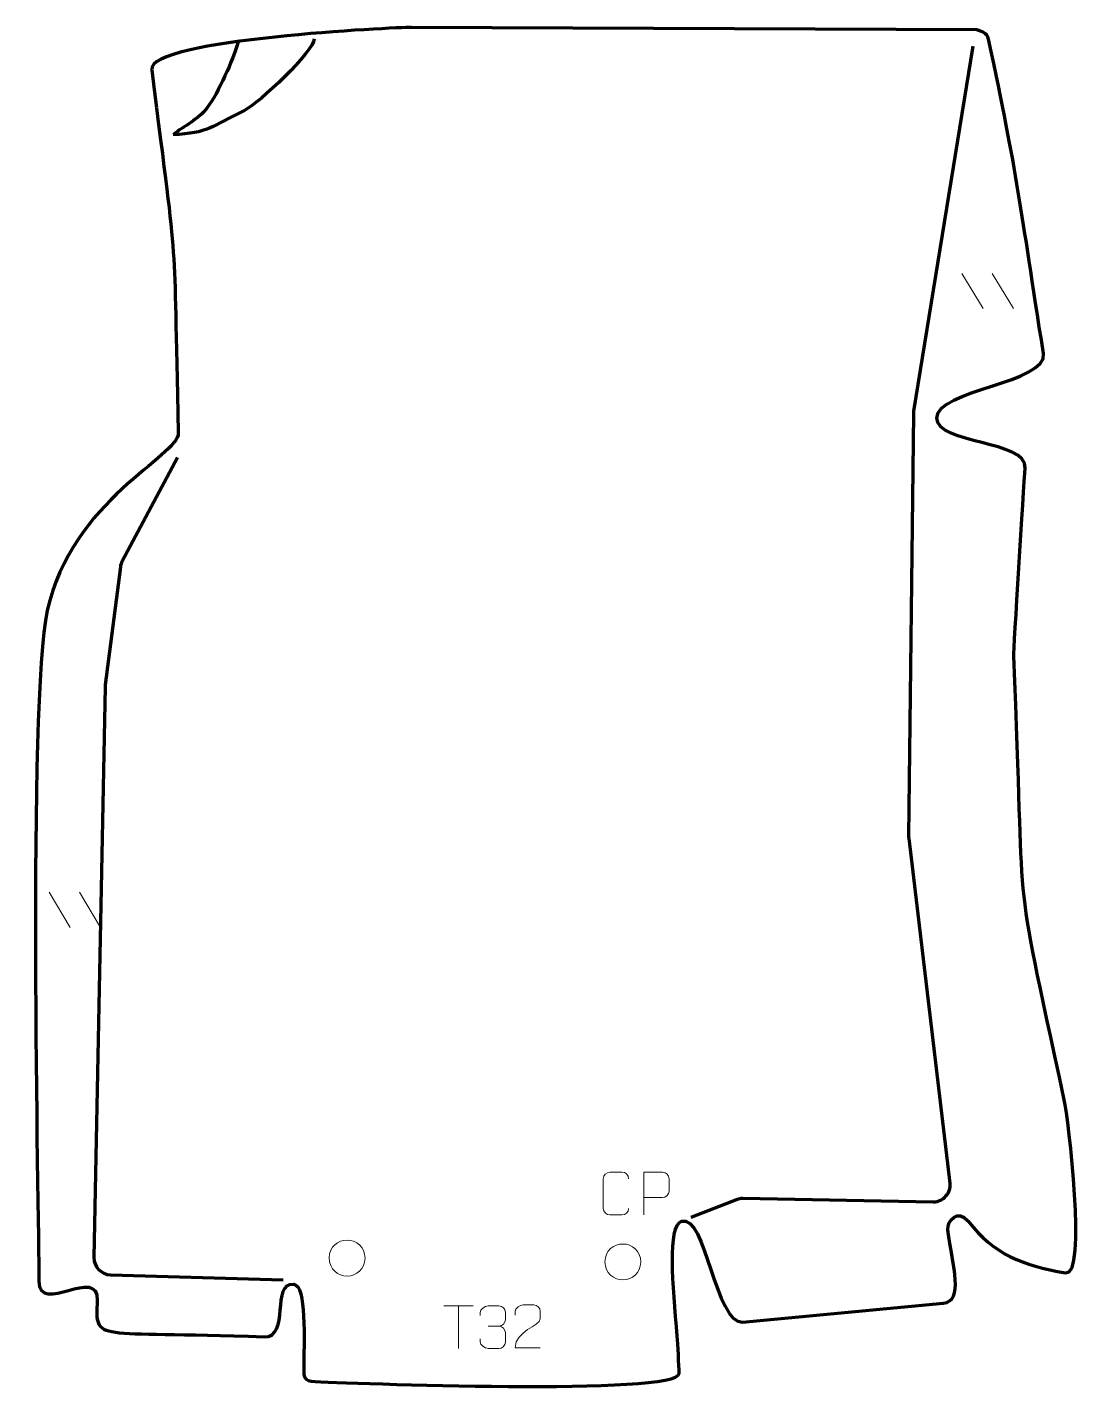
# Model space of a CAD drawing. Header units: millimetres. Extents: x 1196 to 1815, y -478 to 322.
import ezdxf

# ---------------------------------------------------------------- set-up
doc = ezdxf.new("R2010")
doc.units = ezdxf.units.MM
doc.header["$MEASUREMENT"] = 0
for name, color, linetype in [('layer 1', 7, 'Continuous'), ('layer 2', 7, 'Continuous'), ('layer 3', 7, 'Continuous')]:
    doc.layers.add(name, color=color, linetype=linetype)

msp = doc.modelspace()

# ---------------------------------------------------------------- linework, layer by layer
at = {"layer": 'layer 1', "color": 250, "lineweight": 9}
for points in [[(1741.9627, 177.9916), (1741.9627, 177.9916), (1754.327, 157.4473), (1754.327, 157.4473)], [(1759.6926, 177.9916), (1759.6926, 177.9916), (1772.0569, 157.4473), (1772.0569, 157.4473)], [(1208.3947, -183.6473), (1208.3947, -183.6473), (1220.759, -204.1916), (1220.759, -204.1916)], [(1226.1246, -183.6473), (1226.1246, -183.6473), (1238.4889, -204.1916), (1238.4889, -204.1916)], [(1439.2658, -425.4397), (1439.2658, -425.4397), (1456.253, -425.4397), (1456.253, -425.4397)], [(1447.7596, -450.3697), (1447.7596, -450.3697), (1447.7596, -425.4162), (1447.7596, -425.4162)], [(1465.1045, -437.3457), (1465.1045, -437.3457), (1471.3009, -437.3457), (1471.3009, -437.3457)]]:
    msp.add_open_spline(points, degree=3, dxfattribs=at)
for points, knots in [([(1547.203, -368.4302), (1547.0632, -370.7536), (1545.386, -372.2332), (1543.2383, -372.244), (1543.2383, -372.244), (1540.9064, -372.2436), (1538.5745, -372.2436), (1536.243, -372.244), (1536.243, -372.244), (1534.318, -372.3494), (1532.3459, -370.4649), (1532.3571, -368.4476), (1532.3571, -368.4476), (1532.3575, -362.6775), (1532.3575, -356.9078), (1532.3571, -351.1385), (1532.3571, -351.1385), (1532.3613, -349.0004), (1534.108, -347.2812), (1536.2604, -347.2947), (1536.2604, -347.2947), (1538.5861, -347.2947), (1540.9122, -347.2947), (1543.2383, -347.2947), (1543.2383, -347.2947), (1545.1849, -347.2592), (1547.1763, -348.7507), (1547.203, -351.1883)], [0, 0, 0, 0, 0.125, 0.125, 0.125, 0.125, 0.25, 0.25, 0.25, 0.25, 0.375, 0.375, 0.375, 0.375, 0.5, 0.5, 0.5, 0.5, 0.625, 0.625, 0.625, 0.625, 0.75, 0.75, 0.75, 0.75, 1, 1, 1, 1]), ([(1556.154, -372.2484), (1556.154, -372.2484), (1556.154, -347.2948), (1556.154, -347.2948), (1556.154, -347.2948), (1559.749, -347.2948), (1563.3443, -347.2948), (1566.9397, -347.2948), (1566.9397, -347.2948), (1569.2649, -347.3327), (1570.8223, -348.8228), (1570.8181, -351.1889), (1570.8181, -351.1889), (1570.8177, -353.2246), (1570.8177, -356.2839), (1570.8181, -358.3199), (1570.8181, -358.3199), (1570.8116, -360.1953), (1568.9994, -362.1372), (1566.9898, -362.1563), (1566.9898, -362.1563), (1566.9898, -362.1563), (1556.154, -362.1563), (1556.154, -362.1563)], [0, 0, 0, 0, 0.14285714, 0.14285714, 0.14285714, 0.14285714, 0.28571429, 0.28571429, 0.28571429, 0.28571429, 0.42857143, 0.42857143, 0.42857143, 0.42857143, 0.57142857, 0.57142857, 0.57142857, 0.57142857, 0.71428571, 0.71428571, 0.71428571, 0.71428571, 1, 1, 1, 1]), ([(1372.1598, -397.3589), (1372.2305, -390.7185), (1377.5045, -386.8725), (1382.6598, -386.9695), (1382.6598, -386.9695), (1387.8151, -386.8725), (1393.0891, -390.9359), (1393.1598, -397.5763), (1393.1598, -397.5763), (1392.7896, -403.9056), (1388.3477, -407.9363), (1382.6598, -407.9657), (1382.6598, -407.9657), (1377.5045, -408.0627), (1372.2305, -403.9993), (1372.1598, -397.3589)], [0, 0, 0, 0, 0.2, 0.2, 0.2, 0.2, 0.4, 0.4, 0.4, 0.4, 0.6, 0.6, 0.6, 0.6, 1, 1, 1, 1]), ([(1533.3176, -399.631), (1533.3883, -392.9906), (1538.6623, -389.1446), (1543.8176, -389.2416), (1543.8176, -389.2416), (1548.9729, -389.1446), (1554.2469, -393.208), (1554.3176, -399.8484), (1554.3176, -399.8484), (1553.9474, -406.1777), (1549.5055, -410.2084), (1543.8176, -410.2378), (1543.8176, -410.2378), (1538.6623, -410.3348), (1533.3883, -406.2714), (1533.3176, -399.631)], [0, 0, 0, 0, 0.2, 0.2, 0.2, 0.2, 0.4, 0.4, 0.4, 0.4, 0.6, 0.6, 0.6, 0.6, 1, 1, 1, 1]), ([(1460.3948, -431.1005), (1460.3948, -431.1005), (1460.3948, -429.2433), (1460.3948, -429.2433), (1460.3948, -429.2433), (1460.3805, -427.5014), (1463.045, -425.3833), (1465.1041, -425.406), (1465.1041, -425.406), (1467.1682, -425.406), (1469.2322, -425.406), (1471.2959, -425.406), (1471.2959, -425.406), (1473.4904, -425.3972), (1475.0887, -427.244), (1475.1331, -429.1561), (1475.1331, -429.1561), (1475.1327, -430.5912), (1475.1327, -432.0263), (1475.1331, -433.4618), (1475.1331, -433.4618), (1475.0845, -435.1153), (1473.4819, -437.3453), (1471.2836, -437.3353), (1471.2836, -437.3353), (1473.4873, -437.3465), (1475.0953, -439.1497), (1475.1493, -441.2092), (1475.1493, -441.2092), (1475.1489, -442.9939), (1475.1489, -444.7786), (1475.1493, -446.5637), (1475.1493, -446.5637), (1475.1594, -448.6251), (1473.1045, -450.3882), (1471.2836, -450.3801), (1471.2836, -450.3801), (1469.2183, -450.3798), (1467.1531, -450.3798), (1465.0875, -450.3801), (1465.0875, -450.3801), (1462.9189, -450.3686), (1460.3879, -447.9684), (1460.3693, -446.5066), (1460.3693, -446.5066), (1460.3693, -446.5066), (1460.3693, -444.598), (1460.3693, -444.598)], [0, 0, 0, 0, 0.07692308, 0.07692308, 0.07692308, 0.07692308, 0.15384615, 0.15384615, 0.15384615, 0.15384615, 0.23076923, 0.23076923, 0.23076923, 0.23076923, 0.30769231, 0.30769231, 0.30769231, 0.30769231, 0.38461538, 0.38461538, 0.38461538, 0.38461538, 0.46153846, 0.46153846, 0.46153846, 0.46153846, 0.53846154, 0.53846154, 0.53846154, 0.53846154, 0.61538462, 0.61538462, 0.61538462, 0.61538462, 0.69230769, 0.69230769, 0.69230769, 0.69230769, 0.76923077, 0.76923077, 0.76923077, 0.76923077, 0.84615385, 0.84615385, 0.84615385, 0.84615385, 1, 1, 1, 1]), ([(1495.5741, -449.8328), (1490.6597, -449.8325), (1485.7453, -449.8325), (1480.8312, -449.8328), (1480.8312, -449.8328), (1480.8312, -439.9005), (1495.4822, -437.2593), (1495.5741, -432.949), (1495.5741, -432.949), (1495.5738, -431.5249), (1495.5738, -430.1012), (1495.5741, -428.6779), (1495.5741, -428.6779), (1495.5572, -426.6008), (1493.4344, -424.876), (1491.7634, -424.8587), (1491.7634, -424.8587), (1489.6902, -424.8591), (1487.6173, -424.8591), (1485.5449, -424.8587), (1485.5449, -424.8587), (1483.7228, -424.8422), (1480.8981, -426.6343), (1480.8312, -428.7279), (1480.8312, -428.7279), (1480.8312, -428.7279), (1480.8312, -430.7827), (1480.8312, -430.7827)], [0, 0, 0, 0, 0.125, 0.125, 0.125, 0.125, 0.25, 0.25, 0.25, 0.25, 0.375, 0.375, 0.375, 0.375, 0.5, 0.5, 0.5, 0.5, 0.625, 0.625, 0.625, 0.625, 0.75, 0.75, 0.75, 0.75, 1, 1, 1, 1])]:
    msp.add_open_spline(points, degree=3, knots=knots, dxfattribs=at)
at = {"layer": 'layer 2', "color": 230, "lineweight": 200}
msp.add_open_spline([(1757.5271, 314.8959), (1774.8019, 235.1543), (1776.0219, 217.4708), (1789.6582, 131.2554), (1789.6582, 131.2554), (1792.3898, 113.9848), (1727.0712, 109.989), (1727.3421, 93.5402), (1727.3421, 93.5402), (1727.6035, 77.6676), (1779.9552, 80.6665), (1778.9488, 64.26), (1778.9488, 64.26), (1778.2573, 52.9871), (1772.1326, -43.1555), (1772.2484, -45.7014), (1772.2484, -45.7014), (1779.7211, -210.0469), (1769.8229, -156.8517), (1801.82, -305.0267), (1801.82, -305.0267), (1804.1018, -315.5935), (1815.4748, -408.536), (1802.5748, -406.1516), (1802.5748, -406.1516), (1777.0696, -401.4369), (1761.0938, -395.705), (1745.5868, -375.936), (1745.5868, -375.936), (1739.7781, -368.5308), (1733.0922, -375.586), (1733.7902, -380.9604), (1733.7902, -380.9604), (1736.6332, -402.8512), (1743.3165, -422.6659), (1731.0268, -423.8251), (1731.0268, -423.8251), (1731.0268, -423.8251), (1613.8204, -434.8824), (1613.8204, -434.8824), (1613.8204, -434.8824), (1598.0445, -436.3707), (1592.0865, -371.1294), (1578.1308, -375.9859), (1578.1308, -375.9859), (1569.7857, -378.8899), (1573.0048, -413.0777), (1575.649, -443.0691), (1575.649, -443.0691), (1576.0345, -447.4424), (1576.527, -460.7147), (1576.7315, -464.8071), (1576.7315, -464.8071), (1577.3838, -477.859), (1381.1305, -470.6626), (1361.6895, -469.4078), (1361.6895, -469.4078), (1359.5479, -469.2696), (1357.3186, -467.7064), (1357.3212, -465.5806), (1357.3212, -465.5806), (1357.3485, -444.2821), (1358.9158, -413.4835), (1351.4526, -412.7571), (1351.4526, -412.7571), (1338.1901, -411.4664), (1349.4584, -444.034), (1334.1421, -443.4705), (1334.1421, -443.4705), (1233.4073, -439.7646), (1235.6501, -447.1511), (1236.5618, -422.234), (1236.5618, -422.234), (1237.3263, -401.3401), (1202.6369, -431.2627), (1202.5146, -410.8722), (1202.5146, -410.8722), (1202.2709, -370.2357), (1195.7463, -72.416), (1207.4142, -19.087), (1207.4142, -19.087), (1221.5557, 45.5482), (1284.3123, 71.2943), (1283.9781, 84.7517), (1283.9781, 84.7517), (1280.809, 212.3477), (1284.547, 168.2644), (1268.4561, 296.9991), (1268.4561, 296.9991), (1266.2048, 315.0102), (1411.9546, 321.7885), (1420.0902, 321.7539), (1420.0902, 321.7539), (1420.0902, 321.7539), (1750.684, 320.3425), (1750.684, 320.3425), (1750.684, 320.3425), (1753.6842, 319.4651), (1756.7205, 318.6198), (1757.5271, 314.8959)], degree=3, knots=[0, 0, 0, 0, 0.03846154, 0.03846154, 0.03846154, 0.03846154, 0.07692308, 0.07692308, 0.07692308, 0.07692308, 0.11538462, 0.11538462, 0.11538462, 0.11538462, 0.15384615, 0.15384615, 0.15384615, 0.15384615, 0.19230769, 0.19230769, 0.19230769, 0.19230769, 0.23076923, 0.23076923, 0.23076923, 0.23076923, 0.26923077, 0.26923077, 0.26923077, 0.26923077, 0.30769231, 0.30769231, 0.30769231, 0.30769231, 0.34615385, 0.34615385, 0.34615385, 0.34615385, 0.38461538, 0.38461538, 0.38461538, 0.38461538, 0.42307692, 0.42307692, 0.42307692, 0.42307692, 0.46153846, 0.46153846, 0.46153846, 0.46153846, 0.5, 0.5, 0.5, 0.5, 0.53846154, 0.53846154, 0.53846154, 0.53846154, 0.57692308, 0.57692308, 0.57692308, 0.57692308, 0.61538462, 0.61538462, 0.61538462, 0.61538462, 0.65384615, 0.65384615, 0.65384615, 0.65384615, 0.69230769, 0.69230769, 0.69230769, 0.69230769, 0.73076923, 0.73076923, 0.73076923, 0.73076923, 0.76923077, 0.76923077, 0.76923077, 0.76923077, 0.80769231, 0.80769231, 0.80769231, 0.80769231, 0.84615385, 0.84615385, 0.84615385, 0.84615385, 0.88461538, 0.88461538, 0.88461538, 0.88461538, 0.92307692, 0.92307692, 0.92307692, 0.92307692, 1, 1, 1, 1], dxfattribs=at)
at = {"layer": 'layer 3', "color": 142, "lineweight": 200}
for points, knots in [([(1363.3638, 315.1094), (1363.3638, 307.9238), (1331.053, 277.3065), (1322.6186, 273.2365), (1322.6186, 273.2365), (1303.2551, 263.8929), (1301.4691, 259.8463), (1280.8978, 259.0875)], [0, 0, 0, 0, 0.33333333, 0.33333333, 0.33333333, 0.33333333, 1, 1, 1, 1]), ([(1319.0339, 313.5749), (1315.7661, 302.4764), (1307.6398, 283.8317), (1300.6534, 274.6097), (1300.6534, 274.6097), (1295.5963, 267.9343), (1287.483, 264.2616), (1280.8978, 259.0875)], [0, 0, 0, 0, 0.33333333, 0.33333333, 0.33333333, 0.33333333, 1, 1, 1, 1]), ([(1748.3348, 310.821), (1748.3348, 310.821), (1713.745, 97.5374), (1713.745, 97.5374), (1713.745, 97.5374), (1713.6611, 97.0203), (1713.6227, 96.5741), (1713.6167, 96.0502), (1713.6167, 96.0502), (1713.6167, 96.0502), (1710.8099, -150.9574), (1710.8099, -150.9574), (1710.8099, -150.9574), (1710.8052, -151.3773), (1710.8184, -151.7362), (1710.868, -152.1531), (1710.868, -152.1531), (1710.868, -152.1531), (1734.857, -353.7114), (1734.857, -353.7114), (1734.857, -353.7114), (1735.1986, -356.5814), (1734.3577, -359.1757), (1732.4607, -361.3565), (1732.4607, -361.3565), (1730.5637, -363.5373), (1728.111, -364.8445), (1725.2213, -364.7888), (1725.2213, -364.7888), (1725.2213, -364.7888), (1613.9085, -362.6424), (1613.9085, -362.6424), (1613.9085, -362.6424), (1612.7228, -362.6195), (1611.7151, -362.8827), (1610.6089, -363.3102), (1610.6089, -363.3102), (1610.6089, -363.3102), (1583.4503, -373.8072), (1583.4503, -373.8072)], [0, 0, 0, 0, 0.09090909, 0.09090909, 0.09090909, 0.09090909, 0.18181818, 0.18181818, 0.18181818, 0.18181818, 0.27272727, 0.27272727, 0.27272727, 0.27272727, 0.36363636, 0.36363636, 0.36363636, 0.36363636, 0.45454545, 0.45454545, 0.45454545, 0.45454545, 0.54545455, 0.54545455, 0.54545455, 0.54545455, 0.63636364, 0.63636364, 0.63636364, 0.63636364, 0.72727273, 0.72727273, 0.72727273, 0.72727273, 0.81818182, 0.81818182, 0.81818182, 0.81818182, 1, 1, 1, 1]), ([(1283.5034, 70.3569), (1283.5034, 70.3569), (1251.2057, 9.8847), (1251.2057, 9.8847), (1251.2057, 9.8847), (1250.6068, 8.7634), (1250.2706, 7.711), (1250.1083, 6.4502), (1250.1083, 6.4502), (1250.1083, 6.4502), (1241.2393, -62.4545), (1241.2393, -62.4545), (1241.2393, -62.4545), (1241.1907, -62.8319), (1241.1668, -63.1558), (1241.1594, -63.5363), (1241.1594, -63.5363), (1241.1594, -63.5363), (1234.6603, -397.0451), (1234.6603, -397.0451), (1234.6603, -397.0451), (1234.5536, -402.5197), (1238.8985, -407.0789), (1244.3719, -407.2358), (1244.3719, -407.2358), (1244.3719, -407.2358), (1345.2395, -410.1269), (1345.2395, -410.1269)], [0, 0, 0, 0, 0.125, 0.125, 0.125, 0.125, 0.25, 0.25, 0.25, 0.25, 0.375, 0.375, 0.375, 0.375, 0.5, 0.5, 0.5, 0.5, 0.625, 0.625, 0.625, 0.625, 0.75, 0.75, 0.75, 0.75, 1, 1, 1, 1])]:
    msp.add_open_spline(points, degree=3, knots=knots, dxfattribs=at)

doc.saveas('drawing.dxf')
